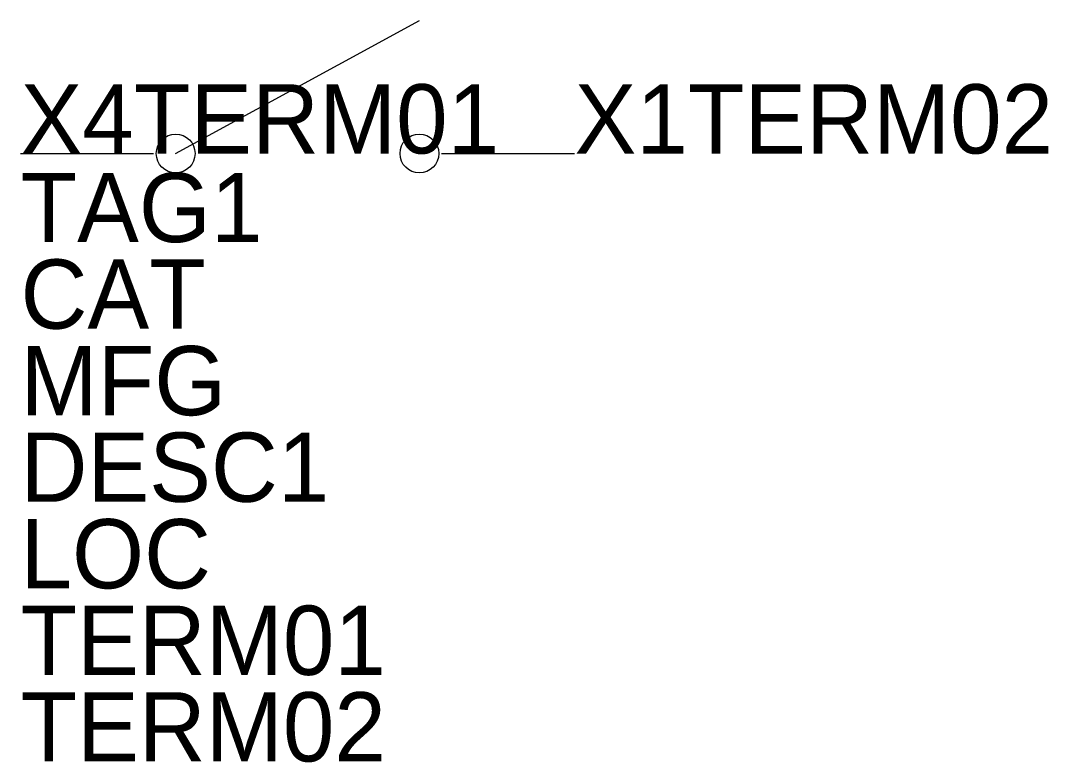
# Model space of a CAD drawing. Extents: x -0.5 to 1.36, y -1.1 to 0.24.
import ezdxf

# ---------------------------------------------------------------- set-up
doc = ezdxf.new("R2010")
doc.units = 0
doc.layers.get('0').update_dxf_attribs({"linetype": 'CONTINUOUS'})

msp = doc.modelspace()

# ---------------------------------------------------------------- linework, layer by layer
for p, q in [((-0.22, 0), (0.22, 0.24)), ((-0.5, 0), (-0.26, 0)), ((0.26, 0), (0.5, 0))]:
    msp.add_line(p, q)
for centre in [(-0.22, 0), (0.22, 0)]:
    msp.add_circle(centre, 0.035)

# ---------------------------------------------------------------- texts
at = {"flags": 1}
for tag, p in [('X4TERM01', (-0.5, 0)), ('X1TERM02', (0.5, 0))]:
    msp.add_attdef(tag, p, '', height=0.125, dxfattribs=at)
for tag, p in [('TAG1', (-0.5, -0.16)), ('CAT', (-0.5, -0.31625)), ('MFG', (-0.5, -0.4725)), ('DESC1', (-0.5, -0.62875)), ('LOC', (-0.5, -0.785)), ('TERM01', (-0.5, -0.94125)), ('TERM02', (-0.5, -1.0975))]:
    msp.add_attdef(tag, p, '', height=0.125)

doc.saveas('drawing.dxf')
